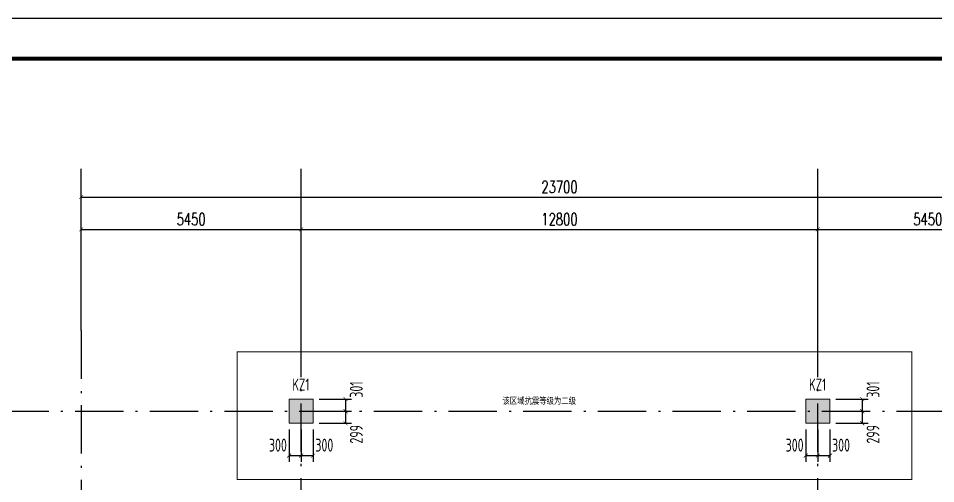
# Model space of a CAD drawing. Extents: x 169490 to 7584583, y -2399407 to 1374371.
# Drawn here: x 3677603 to 3700327, y 691761 to 703273 of the extents above; entities that cross this region are included whole.
import ezdxf

# ---------------------------------------------------------------- set-up
doc = ezdxf.new("R2010")
doc.units = 0
doc.header["$LTSCALE"] = 100
doc.linetypes.add('D3轴线点划线', pattern=[18.5, 12, -3, 0.5, -3])
doc.linetypes.add('DASH', pattern=[0.35, 0.25, -0.1])
doc.layers.get('0').update_dxf_attribs({"linetype": 'CONTINUOUS'})
doc.layers.get('DEFPOINTS').update_dxf_attribs({"linetype": 'CONTINUOUS'})
for name, color, linetype in [('AXIS', 3, 'CONTINUOUS'), ('C-AXIS(轴号)', 3, 'CONTINUOUS'), ('C-DOTE', 8, 'D3轴线点划线'), ('S-COLU-DIM', 151, 'CONTINUOUS'), ('S-COLU-HATCH', 251, 'CONTINUOUS'), ('S-COLU-TEXT', 7, 'CONTINUOUS'), ('后浇带', 2, 'CONTINUOUS'), ('图框', 140, 'CONTINUOUS')]:
    doc.layers.add(name, color=color, linetype=linetype)
doc.layers.add('S-COLU-LINE1', color=6, linetype='CONTINUOUS', lineweight=18)
doc.layers.add('板洞边线', color=253, linetype='CONTINUOUS', lineweight=18)
doc.styles.add('_TCH_DIM_T3', font='SIMPLEX.shx', dxfattribs={"width": 0.705882, "bigfont": 'GBCBIG.shx'})
doc.styles.add('TSSD_Dimension', font='Tssdeng.shx', dxfattribs={"width": 0.7, "bigfont": 'tssdchn.shx'})
doc.styles.add('黑体', font='simhei.ttf', dxfattribs={"width": 0.7})
doc.dimstyles.new('_TCH_ARCH&&100', dxfattribs={"dimtxt": 297.5, "dimasz": 100, "dimexe": 250, "dimexo": 300, "dimgap": 100, "dimtad": 1, "dimdec": 0, "dimzin": 0, "dimdsep": 46, "dimtxsty": '_TCH_DIM_T3', "dimblk": 'ARCHTICK', "dimcen": 0.09, "dimclrt": 7, "dimazin": 2, "dimtfac": 1, "dimtdec": 0, "dimtix": 1, "dimtmove": 2, "dimatfit": 3, "dimfxl": 1, "dimtolj": 1, "dimtzin": 0, "dimarcsym": 0})
doc.dimstyles.new('TSSD_100_100$0', dxfattribs={"dimtxt": 320, "dimasz": 100, "dimexe": 150, "dimexo": 150, "dimgap": 100, "dimtad": 1, "dimdec": 0, "dimzin": 0, "dimdsep": 46, "dimtxsty": 'TSSD_Dimension', "dimblk": 'ARCHTICK', "dimcen": 0, "dimclrt": 7, "dimadec": 1, "dimazin": 0, "dimtfac": 1, "dimtdec": 0, "dimtix": 1, "dimtmove": 2, "dimatfit": 3, "dimldrblk": '_TSDBK', "dimfxl": 1, "dimtolj": 1, "dimtzin": 0, "dimarcsym": 0})

# ---------------------------------------------------------------- blocks, each defined once
blk = doc.blocks.new('_ARCHTICK')
at = {"const_width": 0.15}
blk.add_lwpolyline([(-0.5, -0.5), (0.5, 0.5)], dxfattribs=at)
blk = doc.blocks.new('*D1276')
at = {"layer": 'DEFPOINTS', "color": 0, "ltscale": 10, "transparency": 16777216}
for p in [(3697108, 693254), (3697408, 693254), (3697408, 692454)]:
    blk.add_point(p, dxfattribs=at)
at = {"layer": 'S-COLU-DIM', "color": 0, "lineweight": -2, "ltscale": 10, "transparency": 16777216}
for p, q in [((3697108, 693104), (3697108, 692304)), ((3697408, 693104), (3697408, 692304)), ((3697108, 692454), (3697408, 692454))]:
    blk.add_line(p, q, dxfattribs=at)
at = {"layer": 'S-COLU-DIM', "color": 0, "lineweight": -2, "ltscale": 10, "transparency": 16777216, "xscale": 100, "yscale": 100, "zscale": 100, "rotation": 180}
blk.add_blockref('_ARCHTICK', (3697108, 692454), dxfattribs=at)
at = {"layer": 'S-COLU-DIM', "color": 0, "lineweight": -2, "ltscale": 10, "transparency": 16777216, "xscale": 100, "yscale": 100, "zscale": 100}
blk.add_blockref('_ARCHTICK', (3697408, 692454), dxfattribs=at)
at = {"layer": 'S-COLU-DIM', "color": 7, "ltscale": 10, "transparency": 16777216, "insert": (3696833, 692714), "char_height": 320, "attachment_point": 5, "style": 'TSSD_Dimension'}
blk.add_mtext('\\A1;300', dxfattribs=at)
blk = doc.blocks.new('_TSDBK')
blk.add_line((-1, 0), (0, 0))
at = {"const_width": 0.5}
blk.add_lwpolyline([(-0.7, -0.7), (0.7, 0.7)], dxfattribs=at)
blk = doc.blocks.new('*D1277')
at = {"layer": 'DEFPOINTS', "color": 0, "ltscale": 10, "transparency": 16777216}
for p in [(3697408, 693254), (3697708, 693254), (3697708, 692454)]:
    blk.add_point(p, dxfattribs=at)
at = {"layer": 'S-COLU-DIM', "color": 0, "lineweight": -2, "ltscale": 10, "transparency": 16777216}
for p, q in [((3697408, 693104), (3697408, 692304)), ((3697708, 693104), (3697708, 692304)), ((3697408, 692454), (3697708, 692454))]:
    blk.add_line(p, q, dxfattribs=at)
at = {"layer": 'S-COLU-DIM', "color": 0, "lineweight": -2, "ltscale": 10, "transparency": 16777216, "xscale": 100, "yscale": 100, "zscale": 100, "rotation": 180}
blk.add_blockref('_ARCHTICK', (3697408, 692454), dxfattribs=at)
at = {"layer": 'S-COLU-DIM', "color": 0, "lineweight": -2, "ltscale": 10, "transparency": 16777216, "xscale": 100, "yscale": 100, "zscale": 100}
blk.add_blockref('_ARCHTICK', (3697708, 692454), dxfattribs=at)
at = {"layer": 'S-COLU-DIM', "color": 7, "ltscale": 10, "transparency": 16777216, "insert": (3697983, 692714), "char_height": 320, "attachment_point": 5, "style": 'TSSD_Dimension'}
blk.add_mtext('\\A1;300', dxfattribs=at)
blk = doc.blocks.new('*D1278')
at = {"layer": 'DEFPOINTS', "color": 0, "ltscale": 10, "transparency": 16777216}
for p in [(3697708, 693854), (3697708, 693553), (3698508, 693553)]:
    blk.add_point(p, dxfattribs=at)
at = {"layer": 'S-COLU-DIM', "color": 0, "lineweight": -2, "ltscale": 10, "transparency": 16777216}
for p, q in [((3697858, 693854), (3698658, 693854)), ((3698508, 693854), (3698508, 693553)), ((3697858, 693553), (3698658, 693553))]:
    blk.add_line(p, q, dxfattribs=at)
at = {"layer": 'S-COLU-DIM', "color": 0, "lineweight": -2, "ltscale": 10, "transparency": 16777216, "xscale": 100, "yscale": 100, "zscale": 100}
for p, rotation in [((3698508, 693854), 90), ((3698508, 693553), 270)]:
    blk.add_blockref('_ARCHTICK', p, dxfattribs=dict(at, rotation=rotation))
at = {"layer": 'S-COLU-DIM', "color": 7, "ltscale": 10, "transparency": 16777216, "insert": (3698775, 694090), "char_height": 320, "attachment_point": 5, "rotation": 90, "style": 'TSSD_Dimension'}
blk.add_mtext('\\A1;301', dxfattribs=at)
blk = doc.blocks.new('*D1279')
at = {"layer": 'DEFPOINTS', "color": 0, "ltscale": 10, "transparency": 16777216}
for p in [(3697708, 693553), (3697708, 693254), (3698508, 693254)]:
    blk.add_point(p, dxfattribs=at)
at = {"layer": 'S-COLU-DIM', "color": 0, "lineweight": -2, "ltscale": 10, "transparency": 16777216}
for p, q in [((3697858, 693553), (3698658, 693553)), ((3698508, 693553), (3698508, 693254)), ((3697858, 693254), (3698658, 693254))]:
    blk.add_line(p, q, dxfattribs=at)
at = {"layer": 'S-COLU-DIM', "color": 0, "lineweight": -2, "ltscale": 10, "transparency": 16777216, "xscale": 100, "yscale": 100, "zscale": 100}
for p, rotation in [((3698508, 693553), 90), ((3698508, 693254), 270)]:
    blk.add_blockref('_ARCHTICK', p, dxfattribs=dict(at, rotation=rotation))
at = {"layer": 'S-COLU-DIM', "color": 7, "ltscale": 10, "transparency": 16777216, "insert": (3698775, 692983), "char_height": 320, "attachment_point": 5, "rotation": 90, "style": 'TSSD_Dimension'}
blk.add_mtext('\\A1;299', dxfattribs=at)
blk = doc.blocks.new('*D1284')
at = {"layer": 'DEFPOINTS', "color": 0, "ltscale": 10, "transparency": 16777216}
for p in [(3684308, 693254), (3684608, 693254), (3684608, 692454)]:
    blk.add_point(p, dxfattribs=at)
at = {"layer": 'S-COLU-DIM', "color": 0, "lineweight": -2, "ltscale": 10, "transparency": 16777216}
for p, q in [((3684308, 693104), (3684308, 692304)), ((3684608, 693104), (3684608, 692304)), ((3684308, 692454), (3684608, 692454))]:
    blk.add_line(p, q, dxfattribs=at)
at = {"layer": 'S-COLU-DIM', "color": 0, "lineweight": -2, "ltscale": 10, "transparency": 16777216, "xscale": 100, "yscale": 100, "zscale": 100, "rotation": 180}
blk.add_blockref('_ARCHTICK', (3684308, 692454), dxfattribs=at)
at = {"layer": 'S-COLU-DIM', "color": 0, "lineweight": -2, "ltscale": 10, "transparency": 16777216, "xscale": 100, "yscale": 100, "zscale": 100}
blk.add_blockref('_ARCHTICK', (3684608, 692454), dxfattribs=at)
at = {"layer": 'S-COLU-DIM', "color": 7, "ltscale": 10, "transparency": 16777216, "insert": (3684033, 692714), "char_height": 320, "attachment_point": 5, "style": 'TSSD_Dimension'}
blk.add_mtext('\\A1;300', dxfattribs=at)
blk = doc.blocks.new('*D1285')
at = {"layer": 'DEFPOINTS', "color": 0, "ltscale": 10, "transparency": 16777216}
for p in [(3684608, 693254), (3684908, 693254), (3684908, 692454)]:
    blk.add_point(p, dxfattribs=at)
at = {"layer": 'S-COLU-DIM', "color": 0, "lineweight": -2, "ltscale": 10, "transparency": 16777216}
for p, q in [((3684608, 693104), (3684608, 692304)), ((3684908, 693104), (3684908, 692304)), ((3684608, 692454), (3684908, 692454))]:
    blk.add_line(p, q, dxfattribs=at)
at = {"layer": 'S-COLU-DIM', "color": 0, "lineweight": -2, "ltscale": 10, "transparency": 16777216, "xscale": 100, "yscale": 100, "zscale": 100, "rotation": 180}
blk.add_blockref('_ARCHTICK', (3684608, 692454), dxfattribs=at)
at = {"layer": 'S-COLU-DIM', "color": 0, "lineweight": -2, "ltscale": 10, "transparency": 16777216, "xscale": 100, "yscale": 100, "zscale": 100}
blk.add_blockref('_ARCHTICK', (3684908, 692454), dxfattribs=at)
at = {"layer": 'S-COLU-DIM', "color": 7, "ltscale": 10, "transparency": 16777216, "insert": (3685183, 692714), "char_height": 320, "attachment_point": 5, "style": 'TSSD_Dimension'}
blk.add_mtext('\\A1;300', dxfattribs=at)
blk = doc.blocks.new('*D1286')
at = {"layer": 'DEFPOINTS', "color": 0, "ltscale": 10, "transparency": 16777216}
for p in [(3684908, 693854), (3684908, 693553), (3685708, 693553)]:
    blk.add_point(p, dxfattribs=at)
at = {"layer": 'S-COLU-DIM', "color": 0, "lineweight": -2, "ltscale": 10, "transparency": 16777216}
for p, q in [((3685058, 693854), (3685858, 693854)), ((3685708, 693854), (3685708, 693553)), ((3685058, 693553), (3685858, 693553))]:
    blk.add_line(p, q, dxfattribs=at)
at = {"layer": 'S-COLU-DIM', "color": 0, "lineweight": -2, "ltscale": 10, "transparency": 16777216, "xscale": 100, "yscale": 100, "zscale": 100}
for p, rotation in [((3685708, 693854), 90), ((3685708, 693553), 270)]:
    blk.add_blockref('_ARCHTICK', p, dxfattribs=dict(at, rotation=rotation))
at = {"layer": 'S-COLU-DIM', "color": 7, "ltscale": 10, "transparency": 16777216, "insert": (3685975, 694090), "char_height": 320, "attachment_point": 5, "rotation": 90, "style": 'TSSD_Dimension'}
blk.add_mtext('\\A1;301', dxfattribs=at)
blk = doc.blocks.new('*D1287')
at = {"layer": 'DEFPOINTS', "color": 0, "ltscale": 10, "transparency": 16777216}
for p in [(3684908, 693553), (3684908, 693254), (3685708, 693254)]:
    blk.add_point(p, dxfattribs=at)
at = {"layer": 'S-COLU-DIM', "color": 0, "lineweight": -2, "ltscale": 10, "transparency": 16777216}
for p, q in [((3685058, 693553), (3685858, 693553)), ((3685708, 693553), (3685708, 693254)), ((3685058, 693254), (3685858, 693254))]:
    blk.add_line(p, q, dxfattribs=at)
at = {"layer": 'S-COLU-DIM', "color": 0, "lineweight": -2, "ltscale": 10, "transparency": 16777216, "xscale": 100, "yscale": 100, "zscale": 100}
for p, rotation in [((3685708, 693553), 90), ((3685708, 693254), 270)]:
    blk.add_blockref('_ARCHTICK', p, dxfattribs=dict(at, rotation=rotation))
at = {"layer": 'S-COLU-DIM', "color": 7, "ltscale": 10, "transparency": 16777216, "insert": (3685975, 692983), "char_height": 320, "attachment_point": 5, "rotation": 90, "style": 'TSSD_Dimension'}
blk.add_mtext('\\A1;299', dxfattribs=at)
blk = doc.blocks.new('*D3999')
at = {"layer": 'AXIS', "color": 0, "lineweight": -2, "transparency": 16777216}
for p, q in [((3679158, 695853), (3679158, 699103)), ((3702858, 695853), (3702858, 699103)), ((3679158, 698853), (3702858, 698853))]:
    blk.add_line(p, q, dxfattribs=at)
at = {"layer": 'DEFPOINTS', "color": 0, "transparency": 16777216}
for p in [(3702858, 698853), (3679158, 695553), (3702858, 695553)]:
    blk.add_point(p, dxfattribs=at)
at = {"layer": 'AXIS', "color": 0, "lineweight": -2, "transparency": 16777216, "xscale": 100, "yscale": 100, "zscale": 100, "rotation": 180}
blk.add_blockref('_ARCHTICK', (3679158, 698853), dxfattribs=at)
at = {"layer": 'AXIS', "color": 0, "lineweight": -2, "transparency": 16777216, "xscale": 100, "yscale": 100, "zscale": 100}
blk.add_blockref('_ARCHTICK', (3702858, 698853), dxfattribs=at)
at = {"layer": 'AXIS', "color": 7, "transparency": 16777216, "insert": (3691008, 699102), "char_height": 297.5, "attachment_point": 5, "style": '_TCH_DIM_T3'}
blk.add_mtext('\\A1;23700', dxfattribs=at)
blk = doc.blocks.new('*D4000')
at = {"layer": 'AXIS', "color": 0, "lineweight": -2, "transparency": 16777216}
for p, q in [((3697408, 695853), (3697408, 698303)), ((3702858, 695853), (3702858, 698303)), ((3697408, 698053), (3702858, 698053))]:
    blk.add_line(p, q, dxfattribs=at)
at = {"layer": 'DEFPOINTS', "color": 0, "transparency": 16777216}
for p in [(3702858, 698053), (3697408, 695553), (3702858, 695553)]:
    blk.add_point(p, dxfattribs=at)
at = {"layer": 'AXIS', "color": 0, "lineweight": -2, "transparency": 16777216, "xscale": 100, "yscale": 100, "zscale": 100, "rotation": 180}
blk.add_blockref('_ARCHTICK', (3697408, 698053), dxfattribs=at)
at = {"layer": 'AXIS', "color": 0, "lineweight": -2, "transparency": 16777216, "xscale": 100, "yscale": 100, "zscale": 100}
blk.add_blockref('_ARCHTICK', (3702858, 698053), dxfattribs=at)
at = {"layer": 'AXIS', "color": 7, "transparency": 16777216, "insert": (3700133, 698302), "char_height": 297.5, "attachment_point": 5, "style": '_TCH_DIM_T3'}
blk.add_mtext('\\A1;5450', dxfattribs=at)
blk = doc.blocks.new('*D4001')
at = {"layer": 'AXIS', "color": 0, "lineweight": -2, "transparency": 16777216}
for p, q in [((3684608, 695853), (3684608, 698303)), ((3697408, 695853), (3697408, 698303)), ((3684608, 698053), (3697408, 698053))]:
    blk.add_line(p, q, dxfattribs=at)
at = {"layer": 'DEFPOINTS', "color": 0, "transparency": 16777216}
for p in [(3697408, 698053), (3684608, 695553), (3697408, 695553)]:
    blk.add_point(p, dxfattribs=at)
at = {"layer": 'AXIS', "color": 0, "lineweight": -2, "transparency": 16777216, "xscale": 100, "yscale": 100, "zscale": 100, "rotation": 180}
blk.add_blockref('_ARCHTICK', (3684608, 698053), dxfattribs=at)
at = {"layer": 'AXIS', "color": 0, "lineweight": -2, "transparency": 16777216, "xscale": 100, "yscale": 100, "zscale": 100}
blk.add_blockref('_ARCHTICK', (3697408, 698053), dxfattribs=at)
at = {"layer": 'AXIS', "color": 7, "transparency": 16777216, "insert": (3691008, 698302), "char_height": 297.5, "attachment_point": 5, "style": '_TCH_DIM_T3'}
blk.add_mtext('\\A1;12800', dxfattribs=at)
blk = doc.blocks.new('*D4002')
at = {"layer": 'AXIS', "color": 0, "lineweight": -2, "transparency": 16777216}
for p, q in [((3679158, 695853), (3679158, 698303)), ((3684608, 695853), (3684608, 698303)), ((3679158, 698053), (3684608, 698053))]:
    blk.add_line(p, q, dxfattribs=at)
at = {"layer": 'DEFPOINTS', "color": 0, "transparency": 16777216}
for p in [(3684608, 698053), (3679158, 695553), (3684608, 695553)]:
    blk.add_point(p, dxfattribs=at)
at = {"layer": 'AXIS', "color": 0, "lineweight": -2, "transparency": 16777216, "xscale": 100, "yscale": 100, "zscale": 100, "rotation": 180}
blk.add_blockref('_ARCHTICK', (3679158, 698053), dxfattribs=at)
at = {"layer": 'AXIS', "color": 0, "lineweight": -2, "transparency": 16777216, "xscale": 100, "yscale": 100, "zscale": 100}
blk.add_blockref('_ARCHTICK', (3684608, 698053), dxfattribs=at)
at = {"layer": 'AXIS', "color": 7, "transparency": 16777216, "insert": (3681883, 698302), "char_height": 297.5, "attachment_point": 5, "style": '_TCH_DIM_T3'}
blk.add_mtext('\\A1;5450', dxfattribs=at)
blk = doc.blocks.new('BW-31907664', base_point=(3672358.1, 674797.3, 0))
at = {"layer": 'C-AXIS(轴号)'}
for p, q in [((3679158.1, 695552.9), (3679158.1, 699552.9)), ((3684608.1, 695552.9), (3684608.1, 699552.9)), ((3697408.1, 695552.9), (3697408.1, 699552.9))]:
    blk.add_line(p, q, dxfattribs=at)
at = {"layer": 'C-DOTE'}
for p, q in [((3679158.1, 695552.9), (3679158.1, 679597.3)), ((3684608.1, 679597.3), (3684608.1, 695552.9)), ((3697408.1, 679597.3), (3697408.1, 695552.9)), ((3677158.1, 693552.9), (3704858.1, 693552.9))]:
    blk.add_line(p, q, dxfattribs=at)
at = {"layer": 'AXIS'}
for p1, p2, distance, picture, middle in [((3679158.1, 695552.9), (3702858.1, 695552.9), 3300, '*D3999', (3691008.1, 699101.7)), ((3679158.1, 695552.9), (3684608.1, 695552.9), 2500, '*D4002', (3681883.1, 698301.7)), ((3684608.1, 695552.9), (3697408.1, 695552.9), 2500, '*D4001', (3691008.1, 698301.7)), ((3697408.1, 695552.9), (3702858.1, 695552.9), 2500, '*D4000', (3700133.1, 698301.7))]:
    dim = blk.add_aligned_dim(p1=p1, p2=p2, distance=distance, dimstyle='_TCH_ARCH&&100', dxfattribs=at)
    dim.commit()
    dim.dimension.update_dxf_attribs({"geometry": picture, "text_midpoint": middle})

msp = doc.modelspace()

# ---------------------------------------------------------------- hatches: boundary and pattern name
at = {"layer": 'S-COLU-HATCH', "ltscale": 10}
h = msp.add_hatch(color=256, dxfattribs=at)
h.dxf.hatch_style = 1
h.paths.add_polyline_path([(3684908.1, 693853.9), (3684308.1, 693853.9), (3684308.1, 693253.9), (3684908.1, 693253.9)])
h = msp.add_hatch(color=256, dxfattribs=at)
h.dxf.hatch_style = 1
h.paths.add_polyline_path([(3697708.1, 693853.9), (3697108.1, 693853.9), (3697108.1, 693253.9), (3697708.1, 693253.9)])

# ---------------------------------------------------------------- linework, layer by layer
at = {"layer": 'S-COLU-LINE1'}
for points in [[(3684908.1, 693853.9), (3684308.1, 693853.9), (3684308.1, 693253.9), (3684908.1, 693253.9)], [(3697708.1, 693853.9), (3697108.1, 693853.9), (3697108.1, 693253.9), (3697708.1, 693253.9)]]:
    msp.add_lwpolyline(points, close=True, dxfattribs=at)
at = {"layer": '后浇带', "color": 3, "linetype": 'DASH', "ltscale": 10, "const_width": 30}
msp.add_lwpolyline([(3683022.2, 695023), (3699738, 695023), (3699738, 691863), (3683022.2, 691863)], close=True, dxfattribs=at)
at = {"layer": '图框'}
msp.add_lwpolyline([(3663566.7, 661273), (3722966.7, 661273), (3722966.7, 703273), (3663566.7, 703273)], close=True, dxfattribs=at)
at = {"layer": '图框', "const_width": 100}
msp.add_lwpolyline([(3666066.7, 662273), (3721966.7, 662273), (3721966.7, 702273), (3666066.7, 702273)], close=True, dxfattribs=at)
at = {"layer": '板洞边线', "lineweight": 18}
for p, q in [((3684908.1, 693253.9), (3684908.1, 693402.9)), ((3684808.1, 693253.9), (3684908.1, 693253.9))]:
    msp.add_line(p, q, dxfattribs=at)

# ---------------------------------------------------------------- block references
at = {"layer": 'AXIS'}
msp.add_blockref('BW-31907664', (3672358.1, 674797.3, 0), dxfattribs=at)

# ---------------------------------------------------------------- texts
at = {"layer": 'S-COLU-TEXT', "color": 4, "style": 'TSSD_Dimension', "width": 0.7}
for p in [(3684390.2, 694061.5), (3697190.2, 694061.5)]:
    msp.add_text('KZ1', height=300, dxfattribs=at).set_placement(p)
at = {"layer": '后浇带', "color": 3, "linetype": 'Continuous', "ltscale": 10, "style": '黑体', "width": 0.8}
msp.add_text('该区域抗震等级为二级', height=162.8, dxfattribs=at).set_placement((3689594.3, 693731.3))

# ---------------------------------------------------------------- dimensions: what is measured, and where the dimension line sits
at = {"layer": 'S-COLU-DIM', "ltscale": 10}
for base, p1, p2, picture, middle in [((3685708.1, 693552.9), (3684908.1, 693853.9), (3684908.1, 693552.9), '*D1286', (3685974.8, 694090.4)), ((3698508.1, 693552.9), (3697708.1, 693853.9), (3697708.1, 693552.9), '*D1278', (3698774.8, 694090.4)), ((3685708.1, 693253.9), (3684908.1, 693552.9), (3684908.1, 693253.9), '*D1287', (3685974.8, 692982.9)), ((3698508.1, 693253.9), (3697708.1, 693552.9), (3697708.1, 693253.9), '*D1279', (3698774.8, 692982.9))]:
    dim = msp.add_linear_dim(base=base, p1=p1, p2=p2, angle=90, dimstyle='TSSD_100_100$0', dxfattribs=at)
    dim.commit()
    dim.dimension.update_dxf_attribs({"geometry": picture, "text_midpoint": middle, "dimtype": 160})
for base, p1, p2, picture, middle in [((3684608.1, 692453.9), (3684308.1, 693253.9), (3684608.1, 693253.9), '*D1284', (3684032.8, 692713.9)), ((3684908.1, 692453.9), (3684608.1, 693253.9), (3684908.1, 693253.9), '*D1285', (3685183.4, 692713.9)), ((3697408.1, 692453.9), (3697108.1, 693253.9), (3697408.1, 693253.9), '*D1276', (3696832.8, 692713.9)), ((3697708.1, 692453.9), (3697408.1, 693253.9), (3697708.1, 693253.9), '*D1277', (3697983.4, 692713.9))]:
    dim = msp.add_linear_dim(base=base, p1=p1, p2=p2, dimstyle='TSSD_100_100$0', dxfattribs=at)
    dim.commit()
    dim.dimension.update_dxf_attribs({"geometry": picture, "text_midpoint": middle, "dimtype": 160})

doc.saveas('drawing.dxf')
